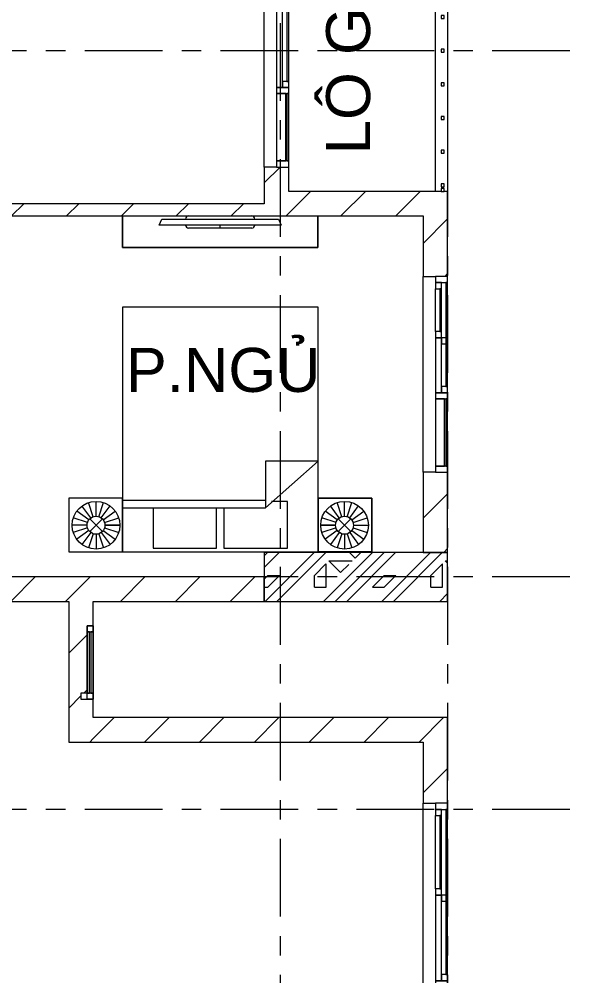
# Model space of a CAD drawing. Header units: millimetres. Extents: x -20144 to 117583, y -11426 to 48263.
# Drawn here: x 37495 to 42001, y 23590 to 31408 of the extents above; entities that cross this region are included whole.
import ezdxf

# ---------------------------------------------------------------- set-up
doc = ezdxf.new("R2010")
doc.units = ezdxf.units.MM
doc.linetypes.add('Grid Line', pattern=[22.225, 12.7, -3.175, 3.175, -3.175])
for name, color, linetype, lineweight in [('CHU', 181, 'Continuous', 5), ('CUA', 31, 'Continuous', 9), ('HATCH-TUONG', 152, 'Continuous', 9), ('NET CAT', 3, 'Continuous', 5), ('NET THAY 2', 55, 'Continuous', 5), ('NET-CAT', 3, 'Continuous', 9), ('NET-THAY', 2, 'Continuous', 15), ('THIET BI', 44, 'Continuous', 5), ('TRUC', 225, 'Continuous', 5)]:
    doc.layers.add(name, color=color, linetype=linetype, lineweight=lineweight)
doc.styles.add('Arial', font='arial.ttf', dxfattribs={"height": 360})
pattern_1 = [(45, (0, 0), (-224.5064, 224.5064), [])]

# ---------------------------------------------------------------- blocks, each defined once
blk = doc.blocks.new('Railing - 25mm-666288-MẶT BẰNG TẦNG 24')
at = {"layer": 'NET THAY 2'}
for p, q in [((12.5, 12.5), (-12.5, 12.5)), ((-12.5, 12.5), (-12.5, -12.5)), ((12.5, -12.5), (12.5, 12.5)), ((-12.5, -12.5), (12.5, -12.5))]:
    blk.add_line(p, q, dxfattribs=at)
blk = doc.blocks.new('Railing - Railing-596952-MẶT BẰNG TẦNG 24')
for p in [(40960.6, 32787.4), (40960.6, 32524.9), (40960.6, 32249.9), (40960.6, 31974.9), (40960.6, 31699.9), (40960.6, 31424.9), (40960.6, 31149.9), (40960.6, 30874.9), (40960.6, 30599.9), (40960.6, 30324.9), (40960.6, 30049.9), (40960.6, 30012.4)]:
    blk.add_blockref('Railing - 25mm-666288-MẶT BẰNG TẦNG 24', p)
blk = doc.blocks.new('X-PHONG NGU 2 - X-PHONG NGU 2200-476018-MẶT BẰNG TẦNG 24')
at = {"layer": 'CUA'}
for p, q in [((-1050, 0), (-1100, 0)), ((-1100, 0), (-1100, -100)), ((-500, 0), (-1050, 0)), ((-1050, 0), (-1050, -75)), ((-1050, -100), (-1050, 0)), ((-500, -75), (-500, 0)), ((-450, 0), (-500, 0)), ((-500, 0), (-500, -100)), ((300, 0), (-450, 0)), ((-450, 0), (-450, -50)), ((-450, -100), (-450, 0)), ((300, -50), (300, 0)), ((350, 0), (300, 0)), ((300, 0), (300, -50)), ((350, -50), (350, 0)), ((350, 0), (1000, 0)), ((1050, 0), (1000, 0)), ((1000, 0), (1000, -50)), ((1100, 0), (1050, 0)), ((1050, 0), (1050, -100)), ((1050, -50), (1050, 0)), ((1100, -100), (1100, 0)), ((-1050, -75), (-500, -75)), ((-450, -50), (300, -50)), ((-400, -50), (-450, -50)), ((-450, -50), (-450, -100)), ((-400, -100), (-400, -50)), ((300, -50), (250, -50)), ((250, -50), (250, -100)), ((300, -50), (350, -50)), ((300, -100), (300, -50)), ((1000, -35), (350, -35)), ((350, -35), (350, -50)), ((350, -50), (1000, -50)), ((1000, -50), (1000, -35)), ((1000, -50), (1050, -50)), ((-1100, -100), (-1050, -100)), ((-500, -85), (-1050, -85)), ((-1050, -85), (-1050, -100)), ((-1050, -100), (-500, -100)), ((-500, -100), (-500, -85)), ((-500, -100), (-450, -100)), ((-450, -100), (-400, -100)), ((250, -85), (-400, -85)), ((-400, -85), (-400, -100)), ((-400, -100), (250, -100)), ((1050, -85), (250, -85)), ((250, -85), (250, -100)), ((250, -100), (250, -85)), ((250, -100), (1050, -100)), ((250, -100), (300, -100)), ((1050, -100), (1050, -85)), ((1050, -100), (1100, -100))]:
    blk.add_line(p, q, dxfattribs=at)
blk = doc.blocks.new('X-PHONG NGU 2 - X-PHONG NGU 1600-545678-MẶT BẰNG TẦNG 24')
at = {"layer": 'CUA'}
for p, q in [((-750, 0), (-800, 0)), ((-800, 0), (-800, -100)), ((-200, 0), (-750, 0)), ((-750, 0), (-750, -75)), ((-750, -100), (-750, 0)), ((-200, -75), (-200, 0)), ((-150, 0), (-200, 0)), ((-200, 0), (-200, -100)), ((300, 0), (-150, 0)), ((-150, 0), (-150, -50)), ((-150, -100), (-150, 0)), ((300, -50), (300, 0)), ((350, 0), (300, 0)), ((300, 0), (300, -50)), ((350, -50), (350, 0)), ((350, 0), (700, 0)), ((750, 0), (700, 0)), ((700, 0), (700, -50)), ((800, 0), (750, 0)), ((750, 0), (750, -100)), ((750, -50), (750, 0)), ((800, -100), (800, 0)), ((-750, -75), (-200, -75)), ((-150, -50), (300, -50)), ((-100, -50), (-150, -50)), ((-150, -50), (-150, -100)), ((-100, -100), (-100, -50)), ((300, -50), (250, -50)), ((250, -50), (250, -100)), ((300, -50), (350, -50)), ((300, -100), (300, -50)), ((700, -35), (350, -35)), ((350, -35), (350, -50)), ((350, -50), (700, -50)), ((700, -50), (700, -35)), ((700, -50), (750, -50)), ((-800, -100), (-750, -100)), ((-200, -85), (-750, -85)), ((-750, -85), (-750, -100)), ((-750, -100), (-200, -100)), ((-200, -100), (-200, -85)), ((-200, -100), (-150, -100)), ((-150, -100), (-100, -100)), ((250, -85), (-100, -85)), ((-100, -85), (-100, -100)), ((-100, -100), (250, -100)), ((750, -85), (250, -85)), ((250, -85), (250, -100)), ((250, -100), (250, -85)), ((250, -100), (750, -100)), ((250, -100), (300, -100)), ((750, -100), (750, -85)), ((750, -100), (800, -100))]:
    blk.add_line(p, q, dxfattribs=at)
blk = doc.blocks.new('X-PHONG NGU 2 - X-PHONG NGU 2_Recovery_-378306-MẶT BẰNG TẦNG 24')
at = {"layer": 'CUA'}
for p, q in [((-1000, 0), (-1050, 0)), ((-1050, 0), (-1050, -100)), ((-450, 0), (-1000, 0)), ((-1000, 0), (-1000, -75)), ((-1000, -100), (-1000, 0)), ((-450, -75), (-450, 0)), ((-400, 0), (-450, 0)), ((-450, 0), (-450, -100)), ((300, 0), (-400, 0)), ((-400, 0), (-400, -50)), ((-400, -100), (-400, 0)), ((300, -50), (300, 0)), ((350, 0), (300, 0)), ((300, 0), (300, -50)), ((350, -50), (350, 0)), ((350, 0), (950, 0)), ((1000, 0), (950, 0)), ((950, 0), (950, -50)), ((1050, 0), (1000, 0)), ((1000, 0), (1000, -100)), ((1000, -50), (1000, 0)), ((1050, -100), (1050, 0)), ((-1000, -75), (-450, -75)), ((-400, -50), (300, -50)), ((-350, -50), (-400, -50)), ((-400, -50), (-400, -100)), ((-350, -100), (-350, -50)), ((300, -50), (250, -50)), ((250, -50), (250, -100)), ((300, -50), (350, -50)), ((300, -100), (300, -50)), ((950, -35), (350, -35)), ((350, -35), (350, -50)), ((350, -50), (950, -50)), ((950, -50), (950, -35)), ((950, -50), (1000, -50)), ((-1050, -100), (-1000, -100)), ((-450, -85), (-1000, -85)), ((-1000, -85), (-1000, -100)), ((-1000, -100), (-450, -100)), ((-450, -100), (-450, -85)), ((-450, -100), (-400, -100)), ((-400, -100), (-350, -100)), ((250, -85), (-350, -85)), ((-350, -85), (-350, -100)), ((-350, -100), (250, -100)), ((1000, -85), (250, -85)), ((250, -85), (250, -100)), ((250, -100), (250, -85)), ((250, -100), (1000, -100)), ((250, -100), (300, -100)), ((1000, -100), (1000, -85)), ((1000, -100), (1050, -100))]:
    blk.add_line(p, q, dxfattribs=at)
blk = doc.blocks.new('X-GIUONG - X-GIUONG-V2-MẶT BẰNG TẦNG 24')
at = {"layer": 'THIET BI'}
for p, q in [((-800, 0), (-1239, 0)), ((-1239, 0), (-1239, -439)), ((-1239, 0), (-800, 0)), ((-1239, -439), (-1239, 0)), ((-1059.6, -158.2), (-1131.2, -59.5)), ((-1039.2, -147.8), (-1076.9, -31.8)), ((-1016.6, -144.2), (-1016.6, -22.2)), ((-993.9, -147.8), (-956.3, -31.8)), ((-973.5, -158.2), (-901.9, -59.5)), ((-800, -439), (-800, 0)), ((800, 0), (-800, 0)), ((-800, 0), (-800, -2000)), ((800, 0), (-800, 0)), ((-800, 0), (-800, -439)), ((-800, 0), (-800, -2000)), ((-550, -30), (-550, -410)), ((-30, -30), (-550, -30)), ((-30, -360), (-30, -30)), ((30, -30), (30, -360)), ((550, -30), (30, -30)), ((550, -360), (550, -30)), ((1239, 0), (800, 0)), ((800, 0), (800, -439)), ((800, -2000), (800, 0)), ((1239, 0), (800, 0)), ((800, 0), (800, -439)), ((800, -2000), (800, 0)), ((973.5, -158.2), (901.9, -59.5)), ((993.9, -147.8), (956.3, -31.8)), ((1016.6, -144.2), (1016.6, -22.2)), ((1039.2, -147.8), (1076.9, -31.8)), ((1059.6, -158.2), (1131.2, -59.5)), ((1239, -439), (1239, 0)), ((1239, -439), (1239, 0)), ((-1075.8, -174.4), (-1174.4, -102.7)), ((-957.4, -174.4), (-858.7, -102.7)), ((957.4, -174.4), (858.7, -102.7)), ((1075.8, -174.4), (1174.4, -102.7)), ((-1089.7, -217.4), (-1211.7, -217.4)), ((-1086.1, -194.8), (-1202.1, -157.1)), ((-1068.3, -269.1), (-964.8, -165.6)), ((-1068.3, -165.6), (-964.8, -269.1)), ((-947, -194.8), (-831, -157.1)), ((-943.4, -217.4), (-821.4, -217.4)), ((-821.4, -217.4), (-943.4, -217.4)), ((943.4, -217.4), (821.4, -217.4)), ((821.4, -217.4), (943.4, -217.4)), ((947, -194.8), (831, -157.1)), ((1068.3, -269.1), (964.8, -165.6)), ((1068.3, -165.6), (964.8, -269.1)), ((1086.1, -194.8), (1202.1, -157.1)), ((1089.7, -217.4), (1211.7, -217.4)), ((-1086.1, -240), (-1202.1, -277.7)), ((-1075.8, -260.4), (-1174.4, -332.1)), ((-1059.6, -276.6), (-1131.2, -375.2)), ((-1039.2, -287), (-1076.9, -402.9)), ((-1016.6, -290.5), (-1016.6, -412.5)), ((-993.9, -287), (-956.3, -402.9)), ((-973.5, -276.6), (-901.9, -375.2)), ((-957.4, -260.4), (-858.7, -332.1)), ((-947, -240), (-831, -277.7)), ((947, -240), (831, -277.7)), ((957.4, -260.4), (858.7, -332.1)), ((973.5, -276.6), (901.9, -375.2)), ((993.9, -287), (956.3, -402.9)), ((1016.6, -290.5), (1016.6, -412.5)), ((1039.2, -287), (1076.9, -402.9)), ((1059.6, -276.6), (1131.2, -375.2)), ((1075.8, -260.4), (1174.4, -332.1)), ((1086.1, -240), (1202.1, -277.7)), ((-370, -360), (-800, -740)), ((-370, -740), (-370, -360)), ((800, -360), (-370, -360)), ((-1239, -439), (-800, -439)), ((-800, -439), (-1239, -439)), ((-550, -410), (-420, -410)), ((-370, -420), (800, -420)), ((800, -439), (1239, -439)), ((800, -439), (1239, -439)), ((-800, -740), (-370, -740)), ((-800, -2000), (800, -2000)), ((-800, -2000), (800, -2000))]:
    blk.add_line(p, q, dxfattribs=at)
for centre, radius in [((-1016.6, -217.4), 195.1), ((1016.6, -217.4), 195.1), ((-1016.6, -217.4), 73.2), ((1016.6, -217.4), 73.2)]:
    blk.add_circle(centre, radius, dxfattribs=at)
blk = doc.blocks.new('X-TV - X-TV-482805-MẶT BẰNG TẦNG 24')
at = {"layer": 'THIET BI'}
for p, q in [((1600, 257.1), (0, 257.1)), ((0, 257.1), (0, 0)), ((0, 257.1), (1600, 257.1)), ((0, 0), (0, 257.1)), ((1600, 0), (1600, 257.1)), ((1600, 257.1), (1600, 0)), ((540, 100), (1060, 100)), ((800, 100), (800, 75)), ((300, 75), (1300, 75)), ((322.5, 25), (300, 75)), ((1277.5, 25), (322.5, 25)), ((1300, 75), (1277.5, 25))]:
    blk.add_line(p, q, dxfattribs=at)
for centre, start_param, end_param in [((540, 75), 0, 1.570796), ((1060, 75), 4.712389, 6.283185), ((540, 25), 1.570796, 3.141593), ((1060, 25), 3.141593, 4.712389)]:
    blk.add_ellipse(centre, major_axis=(0, 25), ratio=0.9, start_param=start_param, end_param=end_param, dxfattribs=at)
blk = doc.blocks.new('X-PHONG WC - X-PHONG WC-649622-MẶT BẰNG TẦNG 24')
at = {"layer": 'CUA'}
for p, q in [((-250, 100), (-300, 100)), ((-300, 100), (-300, 50)), ((-300, 100), (300, 100)), ((-300, 50), (-300, 100)), ((250, 100), (-250, 100)), ((-250, 100), (-250, 80)), ((-250, 50), (-250, 100)), ((-250, 80), (250, 80)), ((250, 80), (250, 100)), ((300, 100), (250, 100)), ((250, 100), (250, 0)), ((300, 0), (300, 100)), ((300, 100), (300, 50)), ((-300, 50), (-250, 50)), ((300, 50), (-300, 50)), ((250, 70), (-250, 70)), ((-250, 70), (-250, 50)), ((-250, 50), (250, 50)), ((250, 50), (250, 70)), ((250, 0), (300, 0))]:
    blk.add_line(p, q, dxfattribs=at)

msp = doc.modelspace()

# ---------------------------------------------------------------- hatches: boundary and pattern name
at = {"layer": 'HATCH-TUONG', "lineweight": 5}
h = msp.add_hatch(dxfattribs=at)
h.set_pattern_fill('FP_2', color=256, style=0, pattern_type=2)
h.set_pattern_definition(pattern_1)
h.paths.add_polyline_path([(39700.5, 29999.9), (39700.5, 30199.9), (39500.5, 30199.9), (39500.5, 29999.9)], flags=0)
h.paths.add_polyline_path([(39500.5, 32399.9), (39700.5, 32399.9), (39700.5, 32599.9), (39500.5, 32599.9), (39500.5, 32449.9)], flags=0)
h = msp.add_hatch(dxfattribs=at)
h.set_pattern_fill('FP_2', color=256, style=0, pattern_type=2)
h.set_pattern_definition(pattern_1)
h.paths.add_polyline_path([(40800.5, 29799.9), (40800.5, 29999.9), (39500.5, 29999.9), (39500.5, 29799.9), (40082.9, 29799.9)], flags=0)
h = msp.add_hatch(dxfattribs=at)
h.set_pattern_fill('FP_2', color=256, style=0, pattern_type=2)
h.set_pattern_definition(pattern_1)
h.paths.add_polyline_path([(40900.5, 27050.1), (41000.5, 27050.1), (41000.5, 27704.9), (40800.5, 27704.9), (40800.5, 27050.1)], flags=0)
h.paths.add_polyline_path([(40800.5, 29304.9), (41000.5, 29304.9), (41000.5, 29999.9), (40800.5, 29999.9), (40800.5, 29354.9)], flags=0)
h = msp.add_hatch(dxfattribs=at)
h.set_pattern_fill('FP_2', color=256, style=0, pattern_type=2)
h.set_pattern_definition(pattern_1)
h.paths.add_polyline_path([(39500.5, 29799.9), (39500.5, 29899.9), (35850.5, 29899.9), (35850.5, 29799.9), (38365.9, 29799.9)], flags=0)
h.paths.add_polyline_path([(34650.5, 29799.9), (34950.5, 29799.9), (34950.5, 29899.9), (33750.5, 29899.9), (33750.5, 29799.9), (34073.3, 29799.9)], flags=0)
h = msp.add_hatch(dxfattribs=at)
h.set_pattern_fill('FP_2', color=256, style=0, pattern_type=2)
h.set_pattern_definition(pattern_1)
h.paths.add_polyline_path([(39500.5, 26649.9), (39500.5, 26849.9), (32800.5, 26849.9), (32800.5, 26649.9), (38365.9, 26649.9)], flags=0)
h = msp.add_hatch(dxfattribs=at)
h.set_pattern_fill('FP_2', color=256, style=0, pattern_type=2)
h.set_pattern_definition(pattern_1)
h.paths.add_polyline_path([(38100.6, 25499.9), (38100.6, 25849.9), (38000.6, 25849.9), (38000.6, 25899.9), (38050.6, 25899.9), (38050.6, 26449.9), (38100.6, 26449.9), (38100.6, 26649.9), (37900.6, 26649.9), (37900.6, 25499.9)], flags=0)
h = msp.add_hatch(dxfattribs=at)
h.set_pattern_fill('FP_2', color=256, style=0, pattern_type=2)
h.set_pattern_definition(pattern_1)
h.paths.add_polyline_path([(40800.5, 25499.9), (41000.5, 25499.9), (41000.5, 25699.9), (38100.6, 25699.9), (38100.6, 25499.9), (38365.9, 25499.9)], flags=0)
h = msp.add_hatch(dxfattribs=at)
h.set_pattern_fill('FP_2', color=256, style=0, pattern_type=2)
h.set_pattern_definition(pattern_1)
h.paths.add_polyline_path([(40941.4, 22349.9), (41000.5, 22349.9), (41000.5, 22900), (40800.5, 22900), (40800.5, 22349.9)], flags=0)
h.paths.add_polyline_path([(40900.5, 25000), (41000.5, 25000), (41000.5, 25499.9), (40800.5, 25499.9), (40800.5, 25000)], flags=0)
at = {"layer": 'NET CAT'}
h = msp.add_hatch(dxfattribs=at)
h.set_pattern_fill('FP_1', color=256, style=0, pattern_type=2)
h.set_pattern_definition([(45, (95.25, 0), (-476.246, 476.246), []), (45, (190.5, 0), (-476.246, 476.246), []), (45, (0, 0), (-476.246, 476.246), []), (45, (476.25, 0), (-476.246, 476.246), []), (45, (571.5, 0), (-476.246, 476.246), []), (0, (381, 95.25), (0, 952.5), [95.25, -857.25]), (0, (476.25, 190.5), (0, 952.5), [95.25, -857.25]), (45, (381, 95.25), (0, 952.491), [134.684, -1212.342]), (45, (476.25, 95.25), (0, 952.491), [134.684, -1212.342]), (0, (381, 95.25), (0, 952.5), [95.25, -857.25]), (90, (-95.25, 95.25), (-952.5, 6e-14), [95.25, -857.25]), (90, (0, 95.25), (-952.5, 6e-14), [190.5, -762]), (45, (-95.25, 190.5), (0, 952.491), [134.684, -1212.342]), (90, (762, 381), (-952.5, 6e-14), [95.25, -857.25]), (0, (666.75, 381), (0, 952.5), [95.25, -857.25]), (45, (666.75, 381), (0, 952.491), [134.683, -1212.342]), (0, (857.25, 95.25), (0, 952.5), [95.25, -857.25]), (0, (857.25, 571.5), (0, 952.5), [95.25, -857.25]), (90, (1047.75, 666.75), (-952.5, 6e-14), [95.25, -857.25]), (45, (857.25, 571.5), (0, 952.491), [269.367, -1077.659]), (45, (952.5, 571.5), (0, 952.491), [134.683, -1212.342]), (45, (1143, 762), (0, 952.491), [134.684, -1212.342]), (0, (1143, 857.25), (0, 952.5), [95.25, -857.25]), (90, (1143, 762), (-952.5, 6e-14), [95.25, -857.25]), (0, (476.25, 762), (0, 952.5), [95.25, -857.25]), (0, (666.75, 857.25), (0, 952.5), [95.25, -857.25]), (90, (571.5, 762), (-952.5, 6e-14), [95.25, -857.25]), (90, (666.75, 762), (-952.5, 6e-14), [95.25, -857.25]), (45, (476.25, 762), (0, 952.491), [134.684, -1212.342]), (45, (666.75, 762), (0, 952.491), [134.683, -1212.342]), (135, (119, 214.8), (-952.491, 6e-14), [134.684, -1212.342]), (135, (238.1, 333.4), (-952.491, 6e-14), [134.684, -1212.342]), (135, (309.56, 404.8), (-952.491, 6e-14), [134.684, -1212.342]), (135, (333.4, 428.6), (-952.491, 6e-14), [134.683, -1212.342]), (135, (381, 476.25), (-952.491, 6e-14), [134.683, -1212.342]), (135, (404.8, 500.06), (-952.491, 6e-14), [134.684, -1212.342]), (135, (476.25, 571.5), (-952.491, 6e-14), [134.683, -1212.342]), (135, (523.9, 619.1), (-952.491, 6e-14), [134.684, -1212.342]), (45, (119, 214.8), (0, 952.491), [95.25, -1251.776]), (45, (238.1, 333.4), (0, 952.491), [67.361, -1279.665]), (45, (404.8, 500.06), (0, 952.491), [67.361, -1279.665]), (45, (309.56, 595.3), (0, 952.491), [67.361, -1279.665]), (45, (476.25, 571.5), (0, 952.491), [67.361, -1279.665]), (45, (381, 666.75), (0, 952.491), [67.361, -1279.665]), (0, (24.2, 309.5), (0, 952.5), [190.043, -762.457]), (0, (238.1, 523.9), (0, 952.5), [95.25, -857.25])])
h.paths.add_polyline_path([(41000.5, 26649.9), (41000.5, 27049.9), (39500.5, 27049.9), (39500.5, 26649.9)], flags=0)

# ---------------------------------------------------------------- linework, layer by layer
at = {"layer": 'NET CAT', "lineweight": 13}
for p, q in [((41000.5, 27049.9), (39500.5, 27049.9)), ((39500.5, 27049.9), (39500.5, 26649.9)), ((41000.5, 26649.9), (41000.5, 27049.9)), ((39500.5, 26649.9), (41000.5, 26649.9))]:
    msp.add_line(p, q, dxfattribs=at)
at = {"layer": 'NET-CAT', "lineweight": 15}
for p, q in [((39600.5, 30199.9), (39500.5, 30199.9)), ((39500.5, 30199.9), (39500.5, 29999.9)), ((39700.5, 29999.9), (39700.5, 30199.9)), ((39500.5, 29999.9), (39500.5, 29899.9)), ((40800.5, 29999.9), (39700.5, 29999.9)), ((40948.1, 29999.9), (40800.5, 29999.9)), ((41000.5, 29999.9), (40973.1, 29999.9)), ((41000.5, 29304.9), (41000.5, 29999.9)), ((39500.5, 29899.9), (35850.5, 29899.9)), ((35850.5, 29799.9), (39500.5, 29799.9)), ((39500.5, 29799.9), (40800.5, 29799.9)), ((40800.5, 29799.9), (40800.5, 29304.9)), ((40800.5, 29304.9), (40900.5, 29304.9)), ((40900.5, 27704.9), (40800.5, 27704.9)), ((40800.5, 27704.9), (40800.5, 27050.1)), ((41000.5, 27050.1), (41000.5, 27704.9)), ((40800.5, 27050.1), (41000.5, 27050.1)), ((39500.5, 26849.9), (36600.5, 26849.9)), ((39500.5, 26649.9), (39500.5, 26849.9)), ((32800.5, 26649.9), (37900.6, 26649.9)), ((37900.6, 26649.9), (37900.6, 25499.9)), ((38100.6, 26449.9), (38100.6, 26649.9)), ((38100.6, 26649.9), (39500.5, 26649.9)), ((38100.6, 25699.9), (38100.6, 25849.9)), ((41000.5, 25699.9), (38100.6, 25699.9)), ((41000.5, 25499.9), (41000.5, 25699.9)), ((37900.6, 25499.9), (38100.6, 25499.9)), ((38100.6, 25499.9), (40800.5, 25499.9)), ((40800.5, 25499.9), (40800.5, 25000)), ((41000.5, 25000), (41000.5, 25499.9)), ((40800.5, 25000), (40900.5, 25000))]:
    msp.add_line(p, q, dxfattribs=at)
at = {"layer": 'NET-THAY', "lineweight": 9}
for p, q in [((40900.5, 29999.9), (40900.5, 32799.9)), ((41000.5, 32799.9), (41000.5, 29999.9)), ((39500.5, 30199.9), (39500.5, 32399.9)), ((41000.5, 27049.9), (41000.5, 29999.9)), ((40800.5, 27704.9), (40800.5, 29304.9)), ((40800.5, 22900), (40800.5, 25000))]:
    msp.add_line(p, q, dxfattribs=at)
at = {"layer": 'TRUC', "linetype": 'Grid Line', "ltscale": 50}
for p, q in [((39630.5, 43599.9), (39630.5, -7167.6)), ((41000.5, 43599.9), (41000.5, -4500.1)), ((42000.5, 31149.9), (-14407, 31149.9)), ((42000.5, 26849.9), (-12092.4, 26849.9)), ((42000.5, 24949.9), (-14407, 24949.9))]:
    msp.add_line(p, q, dxfattribs=at)

# ---------------------------------------------------------------- block references
at = {"lineweight": 9}
msp.add_blockref('Railing - Railing-596952-MẶT BẰNG TẦNG 24', (0, 0), dxfattribs=at)
for name, p, rotation in [('X-PHONG NGU 2 - X-PHONG NGU 2200-476018-MẶT BẰNG TẦNG 24', (39600.5, 31299.9), 90), ('X-TV - X-TV-482805-MẶT BẰNG TẦNG 24', (39939.8, 29799.9), 180), ('X-PHONG NGU 2 - X-PHONG NGU 1600-545678-MẶT BẰNG TẦNG 24', (40900.5, 28504.9), 90), ('X-GIUONG - X-GIUONG-V2-MẶT BẰNG TẦNG 24', (39140.5, 27055), 180), ('X-PHONG WC - X-PHONG WC-649622-MẶT BẰNG TẦNG 24', (38000.6, 26149.9), 270), ('X-PHONG NGU 2 - X-PHONG NGU 2_Recovery_-378306-MẶT BẰNG TẦNG 24', (40900.5, 23950), 90)]:
    msp.add_blockref(name, p, dxfattribs=dict(at, rotation=rotation))

# ---------------------------------------------------------------- texts
at = {"layer": 'CHU', "color": 7, "insert": (40006.2, 31981.1), "char_height": 360, "width": 1644.28, "attachment_point": 3, "rotation": 90, "line_spacing_factor": 0.936439, "style": 'Arial'}
msp.add_mtext('\\pt2540.0016,5079.9996,7620.0012,10159.9992,12700.0008,15239.9988,17780.0004,20319.9984,22860,25400.0016,27939.9996,30480.0012,33019.9992,35560.0008,38099.9988,40640.0004,43179.9984,45720,48260.0016,50799.9996,53340.0012,55879.9992,58420.0008,60959.9988,63500.0004,66039.9984,68580,71120.0016,73659.9996,76200.0012,78739.9992,81280.0008;LÔ GIA', dxfattribs=at)
at = {"layer": 'CHU', "color": 7, "insert": (39960.4, 28721.7), "char_height": 360, "width": 1577.62, "attachment_point": 3, "line_spacing_factor": 0.936439, "style": 'Arial'}
msp.add_mtext('\\pt2540.0016,5079.9996,7620.0012,10159.9992,12700.0008,15239.9988,17780.0004,20319.9984,22860,25400.0016,27939.9996,30480.0012,33019.9992,35560.0008,38099.9988,40640.0004,43179.9984,45720,48260.0016,50799.9996,53340.0012,55879.9992,58420.0008,60959.9988,63500.0004,66039.9984,68580,71120.0016,73659.9996,76200.0012,78739.9992,81280.0008;P.NGỦ', dxfattribs=at)

doc.saveas('drawing.dxf')
